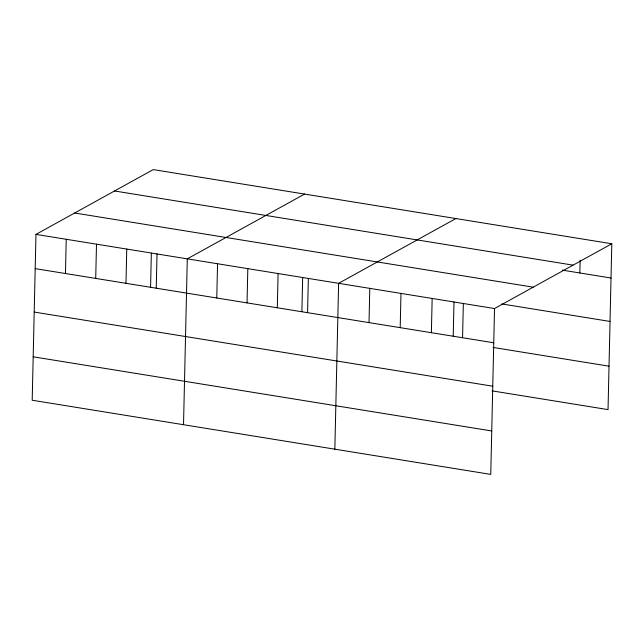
<?xml version="1.0" encoding="UTF-8"?>
<svg xmlns="http://www.w3.org/2000/svg" width="644" height="644" viewBox="0 0 644 644"><rect width="100%" height="100%" fill="white"/><g stroke="black" fill="none" stroke-linecap="round" stroke-linejoin="round"><path stroke-width="0.97" d="M611.8 243.762L153.24 169.605L35.967 234.384L32.2 400.238L490.76 474.395L494.52 308.54L611.8 243.762L608.033 409.616L492.08 390.868M65.455 273.523L66.227 239.278M95.715 278.417L96.495 244.173M125.983 283.312L126.755 249.067M150.575 287.168L151.348 253.116M156.242 288.206L157.023 253.961M183.524 424.71L187.291 258.856L304.564 194.077M216.778 297.995L217.551 263.75M247.038 302.889L247.819 268.645M277.306 307.784L278.079 273.539M301.899 311.64L302.672 277.588M307.566 312.678L308.347 278.433M334.848 449.182L338.615 283.328L455.888 218.549M369.02 322.612L369.793 288.367M400.198 327.659L400.979 293.414M431.383 332.698L432.156 298.454M453.223 336.112L453.996 302.06M462.561 337.746L463.342 303.501M579.841 272.967L580.131 260.248M114.543 190.978L573.096 265.143M562.301 270.134L611.019 278.015M74.664 213.003L533.224 287.168M501.877 303.952L610.037 321.445M35.967 234.384L494.52 308.54M35.187 268.629L493.747 342.785M493.063 347.438L609.023 366.186M34.204 312.058L492.757 386.215M33.182 356.8L491.742 430.965"/></g></svg>
